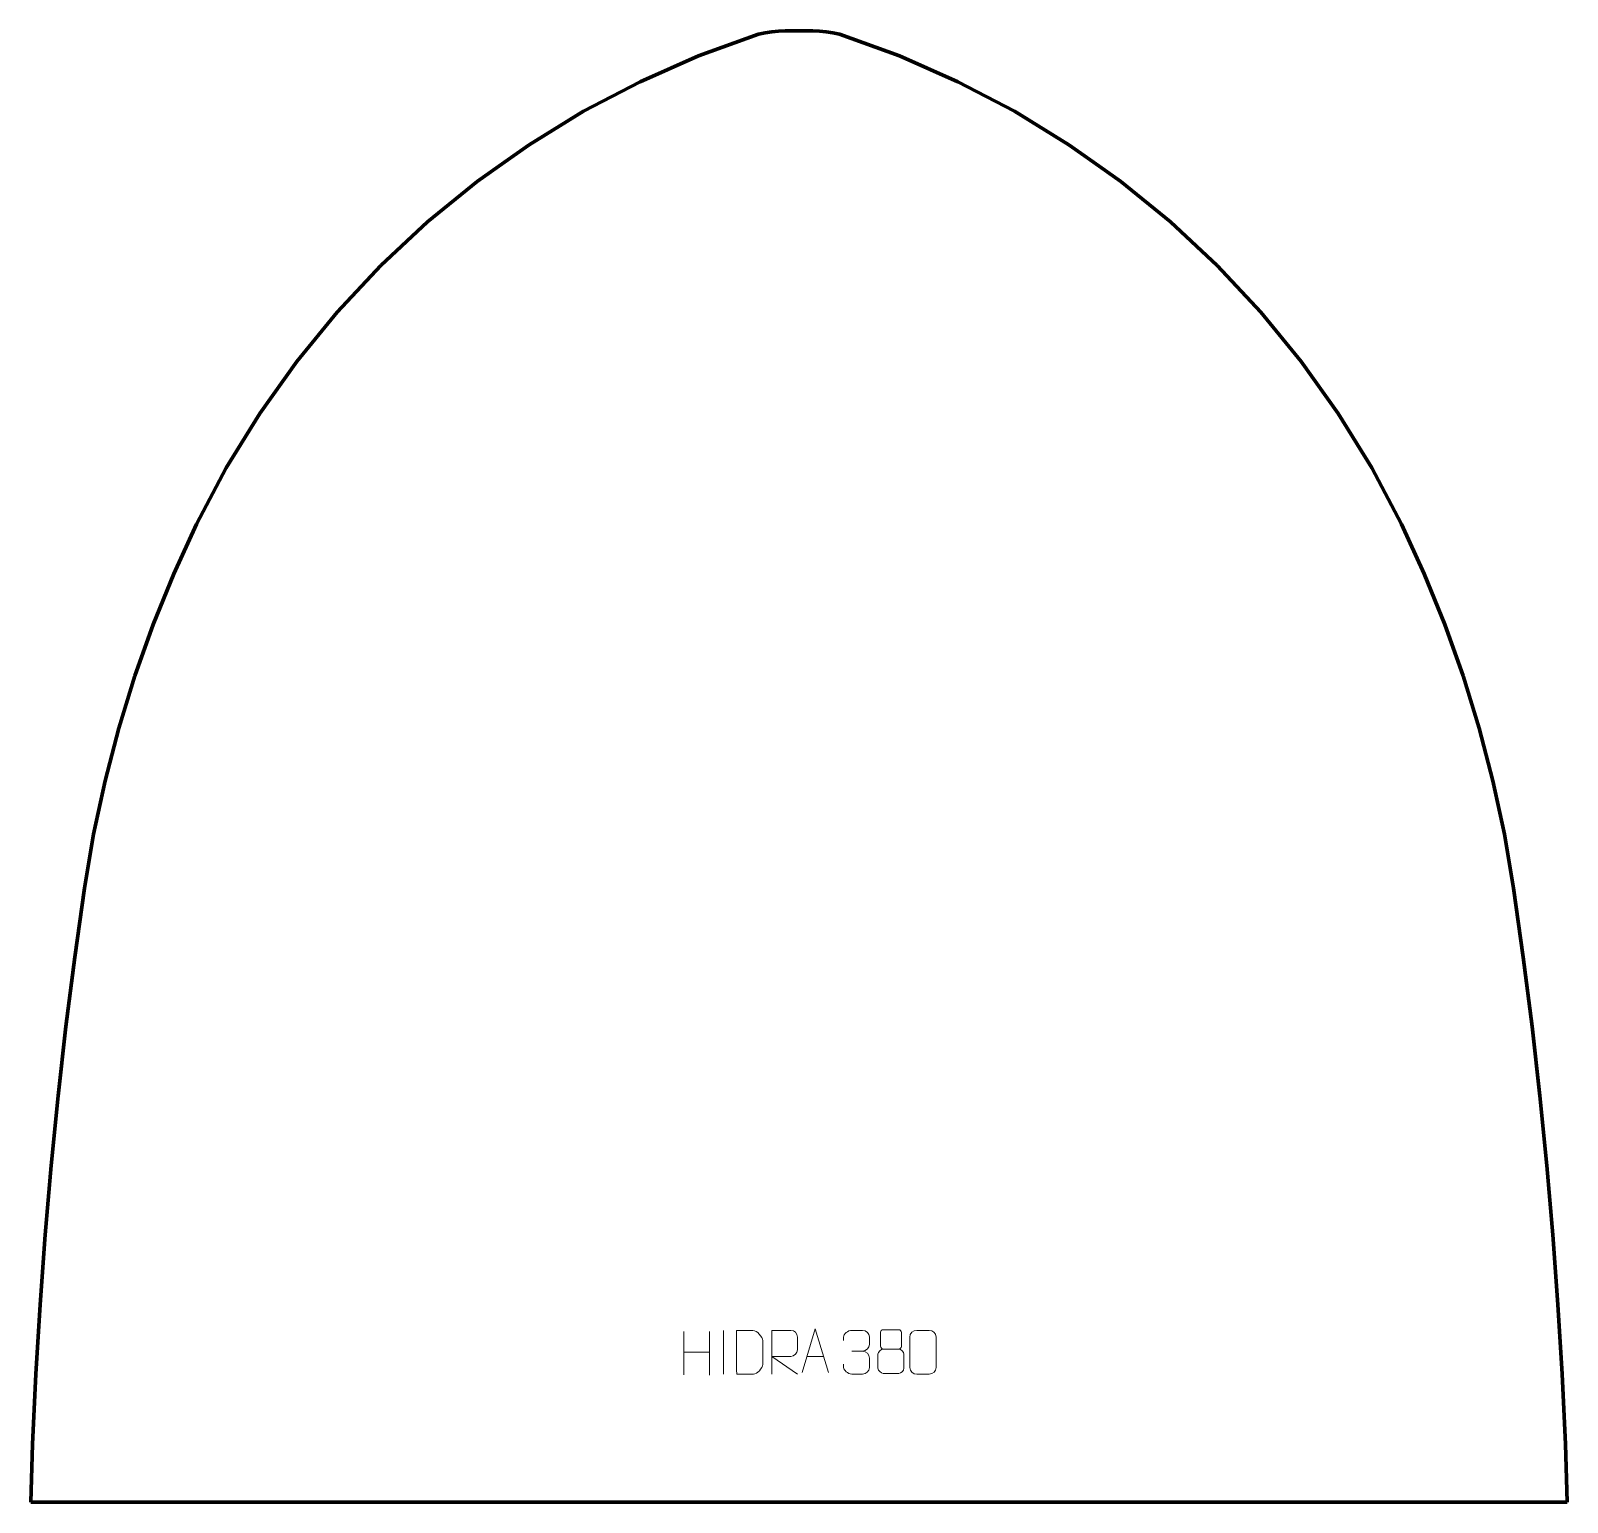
# Model space of a CAD drawing. Header units: millimetres. Extents: x -444 to 433, y 766 to 1606.
import ezdxf

# ---------------------------------------------------------------- set-up
doc = ezdxf.new("R2010")
doc.units = ezdxf.units.MM
doc.header["$MEASUREMENT"] = 0
doc.layers.add('layer 1', color=7, linetype='Continuous')

msp = doc.modelspace()

# ---------------------------------------------------------------- linework, layer by layer
at = {"layer": 'layer 1', "color": 242, "lineweight": 106}
for points in [[(-62.9837, 1591.2365), (-62.9837, 1591.2365), (-28.7275, 1603.6803), (-28.7275, 1603.6803)], [(-28.7275, 1603.6803), (-28.7275, 1603.6803), (-24.9771, 1604.3781), (-24.9771, 1604.3781)], [(-24.9771, 1604.3781), (-24.9771, 1604.3781), (-21.2018, 1604.9211), (-21.2018, 1604.9211)], [(-21.2018, 1604.9211), (-21.2018, 1604.9211), (-17.4061, 1605.3098), (-17.4061, 1605.3098)], [(-17.4061, 1605.3098), (-17.4061, 1605.3098), (-13.5983, 1605.5442), (-13.5983, 1605.5442)], [(-13.5983, 1605.5442), (-13.5983, 1605.5442), (-9.7841, 1605.6216), (-9.7841, 1605.6216)], [(-9.7841, 1605.6216), (-9.7841, 1605.6216), (-1.5047, 1605.6216), (-1.5047, 1605.6216)], [(2.3095, 1605.5442), (2.3095, 1605.5442), (-1.5047, 1605.6216), (-1.5047, 1605.6216)], [(6.1169, 1605.3098), (6.1169, 1605.3098), (2.3095, 1605.5442), (2.3095, 1605.5442)], [(9.9115, 1604.9211), (9.9115, 1604.9211), (6.1169, 1605.3098), (6.1169, 1605.3098)], [(13.6883, 1604.3781), (13.6883, 1604.3781), (9.9115, 1604.9211), (9.9115, 1604.9211)], [(17.4388, 1603.6803), (17.4388, 1603.6803), (13.6883, 1604.3781), (13.6883, 1604.3781)], [(51.6949, 1591.2365), (51.6949, 1591.2365), (17.4388, 1603.6803), (17.4388, 1603.6803)], [(-96.3307, 1576.5269), (-96.3307, 1576.5269), (-62.9837, 1591.2365), (-62.9837, 1591.2365)], [(42.4675, 1594.6288), (42.4675, 1594.6288), (42.703, 1594.5035), (42.703, 1594.5035)], [(85.0419, 1576.5269), (85.0419, 1576.5269), (51.6949, 1591.2365), (51.6949, 1591.2365)], [(-128.618, 1559.6175), (-128.618, 1559.6175), (-96.3307, 1576.5269), (-96.3307, 1576.5269)], [(117.3277, 1559.6175), (117.3277, 1559.6175), (85.0419, 1576.5269), (85.0419, 1576.5269)], [(-159.7003, 1540.585), (-159.7003, 1540.585), (-128.618, 1559.6175), (-128.618, 1559.6175)], [(148.4112, 1540.585), (148.4112, 1540.585), (117.3277, 1559.6175), (117.3277, 1559.6175)], [(-173.7404, 1530.6376), (-173.7404, 1530.6376), (-159.7003, 1540.585), (-159.7003, 1540.585)], [(162.4513, 1530.6376), (162.4513, 1530.6376), (148.4112, 1540.585), (148.4112, 1540.585)], [(-189.4392, 1519.5142), (-189.4392, 1519.5142), (-173.8069, 1530.6014), (-173.8069, 1530.6014)], [(-173.8069, 1530.6014), (-173.8069, 1530.6014), (-173.7404, 1530.6376), (-173.7404, 1530.6376)], [(162.5181, 1530.6014), (162.5181, 1530.6014), (162.4513, 1530.6376), (162.4513, 1530.6376)], [(178.1504, 1519.5142), (178.1504, 1519.5142), (162.5181, 1530.6014), (162.5181, 1530.6014)], [(-189.4392, 1519.5142), (-189.4392, 1519.5142), (-217.7006, 1496.5011), (-217.7006, 1496.5011)], [(178.1504, 1519.5142), (178.1504, 1519.5142), (206.4118, 1496.5011), (206.4118, 1496.5011)], [(-244.3589, 1471.6467), (-244.3589, 1471.6467), (-217.7006, 1496.5011), (-217.7006, 1496.5011)], [(233.0701, 1471.6467), (233.0701, 1471.6467), (206.4118, 1496.5011), (206.4118, 1496.5011)], [(-269.2933, 1445.0643), (-269.2933, 1445.0643), (-244.3589, 1471.6467), (-244.3589, 1471.6467)], [(258.0045, 1445.0643), (258.0045, 1445.0643), (233.0701, 1471.6467), (233.0701, 1471.6467)], [(-292.3917, 1416.8719), (-292.3917, 1416.8719), (-269.2933, 1445.0643), (-269.2933, 1445.0643)], [(281.104, 1416.8719), (281.104, 1416.8719), (258.0045, 1445.0643), (258.0045, 1445.0643)], [(-313.553, 1387.1968), (-313.553, 1387.1968), (-292.3917, 1416.8719), (-292.3917, 1416.8719)], [(302.2642, 1387.1968), (302.2642, 1387.1968), (281.104, 1416.8719), (281.104, 1416.8719)], [(-332.6788, 1356.1719), (-332.6788, 1356.1719), (-313.553, 1387.1968), (-313.553, 1387.1968)], [(321.39, 1356.1719), (321.39, 1356.1719), (302.2642, 1387.1968), (302.2642, 1387.1968)], [(-349.6862, 1323.9366), (-349.6862, 1323.9366), (-332.6788, 1356.1719), (-332.6788, 1356.1719)], [(338.3975, 1323.9366), (338.3975, 1323.9366), (321.39, 1356.1719), (321.39, 1356.1719)], [(-362.6825, 1295.6062), (-362.6825, 1295.6062), (-349.6862, 1323.9366), (-349.6862, 1323.9366)], [(351.3938, 1295.6062), (351.3938, 1295.6062), (338.3975, 1323.9366), (338.3975, 1323.9366)], [(-374.4289, 1266.7349), (-374.4289, 1266.7349), (-362.6825, 1295.6062), (-362.6825, 1295.6062)], [(363.1402, 1266.7349), (363.1402, 1266.7349), (351.3938, 1295.6062), (351.3938, 1295.6062)], [(-384.9024, 1237.378), (-384.9024, 1237.378), (-374.4289, 1266.7349), (-374.4289, 1266.7349)], [(373.6136, 1237.378), (373.6136, 1237.378), (363.1402, 1266.7349), (363.1402, 1266.7349)], [(-384.9024, 1237.378), (-384.9024, 1237.378), (-394.0819, 1207.5912), (-394.0819, 1207.5912)], [(382.7942, 1207.5912), (382.7942, 1207.5912), (373.6136, 1237.378), (373.6136, 1237.378)], [(-401.9526, 1177.4315), (-401.9526, 1177.4315), (-394.0819, 1207.5912), (-394.0819, 1207.5912)], [(390.6638, 1177.4315), (390.6638, 1177.4315), (382.7942, 1207.5912), (382.7942, 1207.5912)], [(-408.496, 1146.9576), (-408.496, 1146.9576), (-401.9526, 1177.4315), (-401.9526, 1177.4315)], [(397.2072, 1146.9576), (397.2072, 1146.9576), (390.6638, 1177.4315), (390.6638, 1177.4315)], [(-413.7027, 1116.2254), (-413.7027, 1116.2254), (-408.496, 1146.9576), (-408.496, 1146.9576)], [(402.4139, 1116.2254), (402.4139, 1116.2254), (397.2072, 1146.9576), (397.2072, 1146.9576)], [(-413.7027, 1116.2254), (-413.7027, 1116.2254), (-419.2385, 1076.7527), (-419.2385, 1076.7527)], [(407.9498, 1076.7527), (407.9498, 1076.7527), (402.4139, 1116.2254), (402.4139, 1116.2254)], [(-424.2498, 1037.2099), (-424.2498, 1037.2099), (-419.2385, 1076.7527), (-419.2385, 1076.7527)], [(412.9607, 1037.2099), (412.9607, 1037.2099), (407.9498, 1076.7527), (407.9498, 1076.7527)], [(-424.2498, 1037.2099), (-424.2498, 1037.2099), (-428.735, 997.6032), (-428.735, 997.6032)], [(417.4458, 997.6032), (417.4458, 997.6032), (412.9607, 1037.2099), (412.9607, 1037.2099)], [(-432.6956, 957.9419), (-432.6956, 957.9419), (-428.735, 997.6032), (-428.735, 997.6032)], [(421.4065, 957.9419), (421.4065, 957.9419), (417.4458, 997.6032), (417.4458, 997.6032)], [(-436.129, 918.2299), (-436.129, 918.2299), (-432.6956, 957.9419), (-432.6956, 957.9419)], [(424.8403, 918.2299), (424.8403, 918.2299), (421.4065, 957.9419), (421.4065, 957.9419)], [(-436.129, 918.2299), (-436.129, 918.2299), (-439.0353, 878.4765), (-439.0353, 878.4765)], [(424.8403, 918.2299), (424.8403, 918.2299), (427.7465, 878.4765), (427.7465, 878.4765)], [(-441.4143, 838.6887), (-441.4143, 838.6887), (-439.0353, 878.4765), (-439.0353, 878.4765)], [(430.1255, 838.6887), (430.1255, 838.6887), (427.7465, 878.4765), (427.7465, 878.4765)], [(-443.265, 798.873), (-443.265, 798.873), (-441.4143, 838.6887), (-441.4143, 838.6887)], [(431.9747, 798.873), (431.9747, 798.873), (430.1255, 838.6887), (430.1255, 838.6887)], [(-444.3673, 765.6218), (-444.3673, 765.6218), (-443.265, 798.873), (-443.265, 798.873)], [(433.0797, 765.6218), (433.0797, 765.6218), (431.9747, 798.873), (431.9747, 798.873)], [(-444.3673, 765.6218), (-444.3673, 765.6218), (433.0797, 765.6218), (433.0797, 765.6218)]]:
    msp.add_open_spline(points, degree=3, dxfattribs=at)
at = {"layer": 'layer 1', "color": 250, "lineweight": 9}
for points in [[(-71.4885, 863.1317), (-71.4885, 863.1317), (-71.4885, 838.3542), (-71.4885, 838.3542)], [(-56.8452, 863.1317), (-56.8452, 863.1317), (-56.8452, 838.1782), (-56.8452, 838.1782)], [(-48.8452, 863.7369), (-48.8452, 863.7369), (-48.8452, 838.7628), (-48.8452, 838.7628)], [(-71.4885, 851.2494), (-71.4885, 851.2494), (-56.8452, 851.2498), (-56.8452, 851.2498)], [(24.4999, 851.7971), (24.4999, 851.7971), (30.6963, 851.7971), (30.6963, 851.7971)], [(-1.0895, 848.8652), (-1.0895, 848.8652), (8.4062, 848.8652), (8.4062, 848.8652)]]:
    msp.add_open_spline(points, degree=3, dxfattribs=at)
for points, knots in [([(-41.2375, 838.8012), (-38.9057, 838.8016), (-33.9555, 838.7776), (-31.624, 838.7773), (-31.624, 838.7773), (-29.699, 838.6719), (-26.3804, 842.2135), (-26.3916, 844.2308), (-26.3916, 844.2308), (-26.392, 850.0009), (-26.392, 852.1706), (-26.3916, 857.9399), (-26.3916, 857.9399), (-26.3959, 860.078), (-29.7704, 863.7381), (-31.9228, 863.7246), (-31.9228, 863.7246), (-34.2485, 863.7246), (-38.9728, 863.7246), (-41.2989, 863.7246), (-41.2989, 863.7246), (-41.2985, 857.9777), (-41.2372, 844.5485), (-41.2375, 838.8012)], [0, 0, 0, 0, 0.14285714, 0.14285714, 0.14285714, 0.14285714, 0.28571429, 0.28571429, 0.28571429, 0.28571429, 0.42857143, 0.42857143, 0.42857143, 0.42857143, 0.57142857, 0.57142857, 0.57142857, 0.57142857, 0.71428571, 0.71428571, 0.71428571, 0.71428571, 1, 1, 1, 1]), ([(-21.1773, 838.7731), (-21.1773, 838.7731), (-21.1773, 863.7266), (-21.1773, 863.7266), (-21.1773, 863.7266), (-17.5825, 863.7266), (-13.987, 863.7266), (-10.3918, 863.7266), (-10.3918, 863.7266), (-8.0665, 863.6889), (-6.5092, 862.1989), (-6.5133, 859.8325), (-6.5133, 859.8325), (-6.5137, 857.797), (-6.5137, 854.7376), (-6.5133, 852.7016), (-6.5133, 852.7016), (-6.5198, 850.8261), (-8.3321, 848.8843), (-10.3416, 848.8652), (-10.3416, 848.8652), (-10.3416, 848.8652), (-21.1773, 848.8652), (-21.1773, 848.8652), (-21.1773, 848.8652), (-21.1773, 848.8652), (-6.5226, 838.7731), (-6.5226, 838.7731)], [0, 0, 0, 0, 0.125, 0.125, 0.125, 0.125, 0.25, 0.25, 0.25, 0.25, 0.375, 0.375, 0.375, 0.375, 0.5, 0.5, 0.5, 0.5, 0.625, 0.625, 0.625, 0.625, 0.75, 0.75, 0.75, 0.75, 1, 1, 1, 1]), ([(-3.8121, 839.6158), (-3.8121, 839.6158), (3.5589, 864.5693), (3.5589, 864.5693), (3.5589, 864.5693), (3.5589, 864.5693), (11.1288, 839.6158), (11.1288, 839.6158)], [0, 0, 0, 0, 0.33333333, 0.33333333, 0.33333333, 0.33333333, 1, 1, 1, 1]), ([(19.7902, 858.0423), (19.7902, 858.0423), (19.7902, 859.8995), (19.7902, 859.8995), (19.7902, 859.8995), (19.7759, 861.6414), (22.4404, 863.7595), (24.4995, 863.7368), (24.4995, 863.7368), (26.5636, 863.7368), (28.6276, 863.7368), (30.6913, 863.7368), (30.6913, 863.7368), (32.8858, 863.7456), (34.4841, 861.8988), (34.5285, 859.9867), (34.5285, 859.9867), (34.5281, 858.5516), (34.5281, 857.1165), (34.5285, 855.681), (34.5285, 855.681), (34.4799, 854.0275), (32.8773, 851.7975), (30.679, 851.8075), (30.679, 851.8075), (32.8827, 851.7963), (34.4907, 849.9931), (34.5447, 847.9336), (34.5447, 847.9336), (34.5443, 846.1489), (34.5443, 844.3642), (34.5447, 842.5791), (34.5447, 842.5791), (34.5548, 840.5177), (32.4999, 838.7546), (30.679, 838.7627), (30.679, 838.7627), (28.6137, 838.763), (26.5485, 838.763), (24.4829, 838.7627), (24.4829, 838.7627), (22.3143, 838.7742), (19.7833, 841.1744), (19.7647, 842.6362), (19.7647, 842.6362), (19.7647, 842.6362), (19.7647, 844.5448), (19.7647, 844.5448)], [0, 0, 0, 0, 0.07692308, 0.07692308, 0.07692308, 0.07692308, 0.15384615, 0.15384615, 0.15384615, 0.15384615, 0.23076923, 0.23076923, 0.23076923, 0.23076923, 0.30769231, 0.30769231, 0.30769231, 0.30769231, 0.38461538, 0.38461538, 0.38461538, 0.38461538, 0.46153846, 0.46153846, 0.46153846, 0.46153846, 0.53846154, 0.53846154, 0.53846154, 0.53846154, 0.61538462, 0.61538462, 0.61538462, 0.61538462, 0.69230769, 0.69230769, 0.69230769, 0.69230769, 0.76923077, 0.76923077, 0.76923077, 0.76923077, 0.84615385, 0.84615385, 0.84615385, 0.84615385, 1, 1, 1, 1]), ([(40.8835, 862.6502), (40.8835, 860.4372), (40.8835, 856.7549), (40.8835, 854.5416), (40.8835, 854.5416), (40.8985, 854.0342), (41.7059, 853.1028), (42.406, 853.104), (42.406, 853.104), (45.3759, 853.1042), (48.3461, 853.0193), (51.3165, 853.019), (51.3165, 853.019), (52.1136, 853.0232), (52.8343, 853.8135), (52.8317, 854.5342), (52.8317, 854.5342), (52.8314, 856.7502), (52.8314, 860.4349), (52.8317, 862.6502), (52.8317, 862.6502), (52.8132, 863.361), (52.2018, 864.1214), (51.3679, 864.114), (51.3679, 864.114), (48.3508, 864.1137), (45.3339, 864.1137), (42.3173, 864.114), (42.3173, 864.114), (41.6909, 864.1216), (40.8668, 863.4106), (40.8835, 862.6502)], [0, 0, 0, 0, 0.11111111, 0.11111111, 0.11111111, 0.11111111, 0.22222222, 0.22222222, 0.22222222, 0.22222222, 0.33333333, 0.33333333, 0.33333333, 0.33333333, 0.44444444, 0.44444444, 0.44444444, 0.44444444, 0.55555556, 0.55555556, 0.55555556, 0.55555556, 0.66666667, 0.66666667, 0.66666667, 0.66666667, 0.77777778, 0.77777778, 0.77777778, 0.77777778, 1, 1, 1, 1]), ([(61.5741, 863.7491), (63.9402, 863.7491), (66.3067, 863.7491), (68.6732, 863.7491), (68.6732, 863.7491), (70.6537, 863.7847), (72.6797, 862.2904), (72.7068, 859.8483), (72.7068, 859.8483), (72.7064, 854.0909), (72.7064, 848.3331), (72.7068, 842.5749), (72.7068, 842.5749), (72.5647, 840.2473), (70.8583, 838.765), (68.6732, 838.7542), (68.6732, 838.7542), (66.3008, 838.7546), (63.9284, 838.7546), (61.5564, 838.7542), (61.5564, 838.7542), (59.5979, 838.6486), (57.5915, 840.5365), (57.6029, 842.5575), (57.6029, 842.5575), (57.6033, 848.3381), (57.6033, 854.1184), (57.6029, 859.8982), (57.6029, 859.8982), (57.6072, 862.0402), (59.3843, 863.7627), (61.5741, 863.7491)], [0, 0, 0, 0, 0.11111111, 0.11111111, 0.11111111, 0.11111111, 0.22222222, 0.22222222, 0.22222222, 0.22222222, 0.33333333, 0.33333333, 0.33333333, 0.33333333, 0.44444444, 0.44444444, 0.44444444, 0.44444444, 0.55555556, 0.55555556, 0.55555556, 0.55555556, 0.66666667, 0.66666667, 0.66666667, 0.66666667, 0.77777778, 0.77777778, 0.77777778, 0.77777778, 1, 1, 1, 1]), ([(39.4247, 850.132), (39.4247, 846.9612), (39.4247, 845.2591), (39.4247, 842.0877), (39.4247, 842.0877), (39.4162, 840.8658), (41.1141, 839.1731), (42.3667, 839.1646), (42.3667, 839.1646), (45.3498, 839.1649), (48.3331, 839.1649), (51.3165, 839.1646), (51.3165, 839.1646), (52.6398, 839.1763), (54.2602, 840.7979), (54.2491, 842.0971), (54.2491, 842.0971), (54.2488, 845.2653), (54.2488, 846.9641), (54.2491, 850.132), (54.2491, 850.132), (54.1794, 851.5124), (52.6016, 853.091), (51.2962, 853.0849), (51.2962, 853.0849), (48.3196, 853.0846), (45.343, 853.0846), (42.3667, 853.0849), (42.3667, 853.0849), (41.2872, 853.0913), (39.4409, 851.5124), (39.4247, 850.132)], [0, 0, 0, 0, 0.11111111, 0.11111111, 0.11111111, 0.11111111, 0.22222222, 0.22222222, 0.22222222, 0.22222222, 0.33333333, 0.33333333, 0.33333333, 0.33333333, 0.44444444, 0.44444444, 0.44444444, 0.44444444, 0.55555556, 0.55555556, 0.55555556, 0.55555556, 0.66666667, 0.66666667, 0.66666667, 0.66666667, 0.77777778, 0.77777778, 0.77777778, 0.77777778, 1, 1, 1, 1])]:
    msp.add_open_spline(points, degree=3, knots=knots, dxfattribs=at)

doc.saveas('drawing.dxf')
